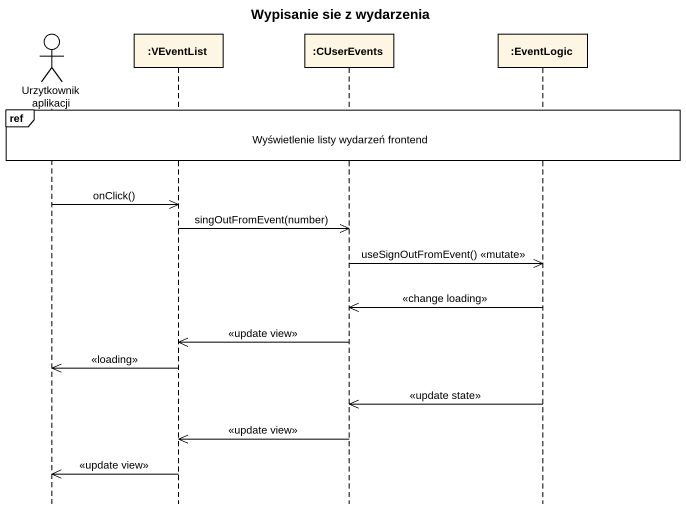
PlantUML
@startuml
title Wypisanie sie z wydarzenia
hide footbox
actor "Urzytkownik aplikacji" as Urzytkownik_aplikacji
participant ":VEventList" as VEventList
participant ":CUserEvents" as CUserEvents
participant ":EventLogic" as EventLogic

ref over Urzytkownik_aplikacji, VEventList, CUserEvents, EventLogic : Wyświetlenie listy wydarzeń frontend
Urzytkownik_aplikacji ->> VEventList : onClick()
VEventList ->> CUserEvents : singOutFromEvent(number)
CUserEvents ->> EventLogic : useSignOutFromEvent() <<mutate>>
EventLogic ->> CUserEvents : <<change loading>>
CUserEvents ->> VEventList : <<update view>>
VEventList ->> Urzytkownik_aplikacji : <<loading>>
EventLogic ->> CUserEvents : <<update state>>
CUserEvents ->> VEventList : <<update view>>
VEventList ->> Urzytkownik_aplikacji : <<update view>>
@enduml
